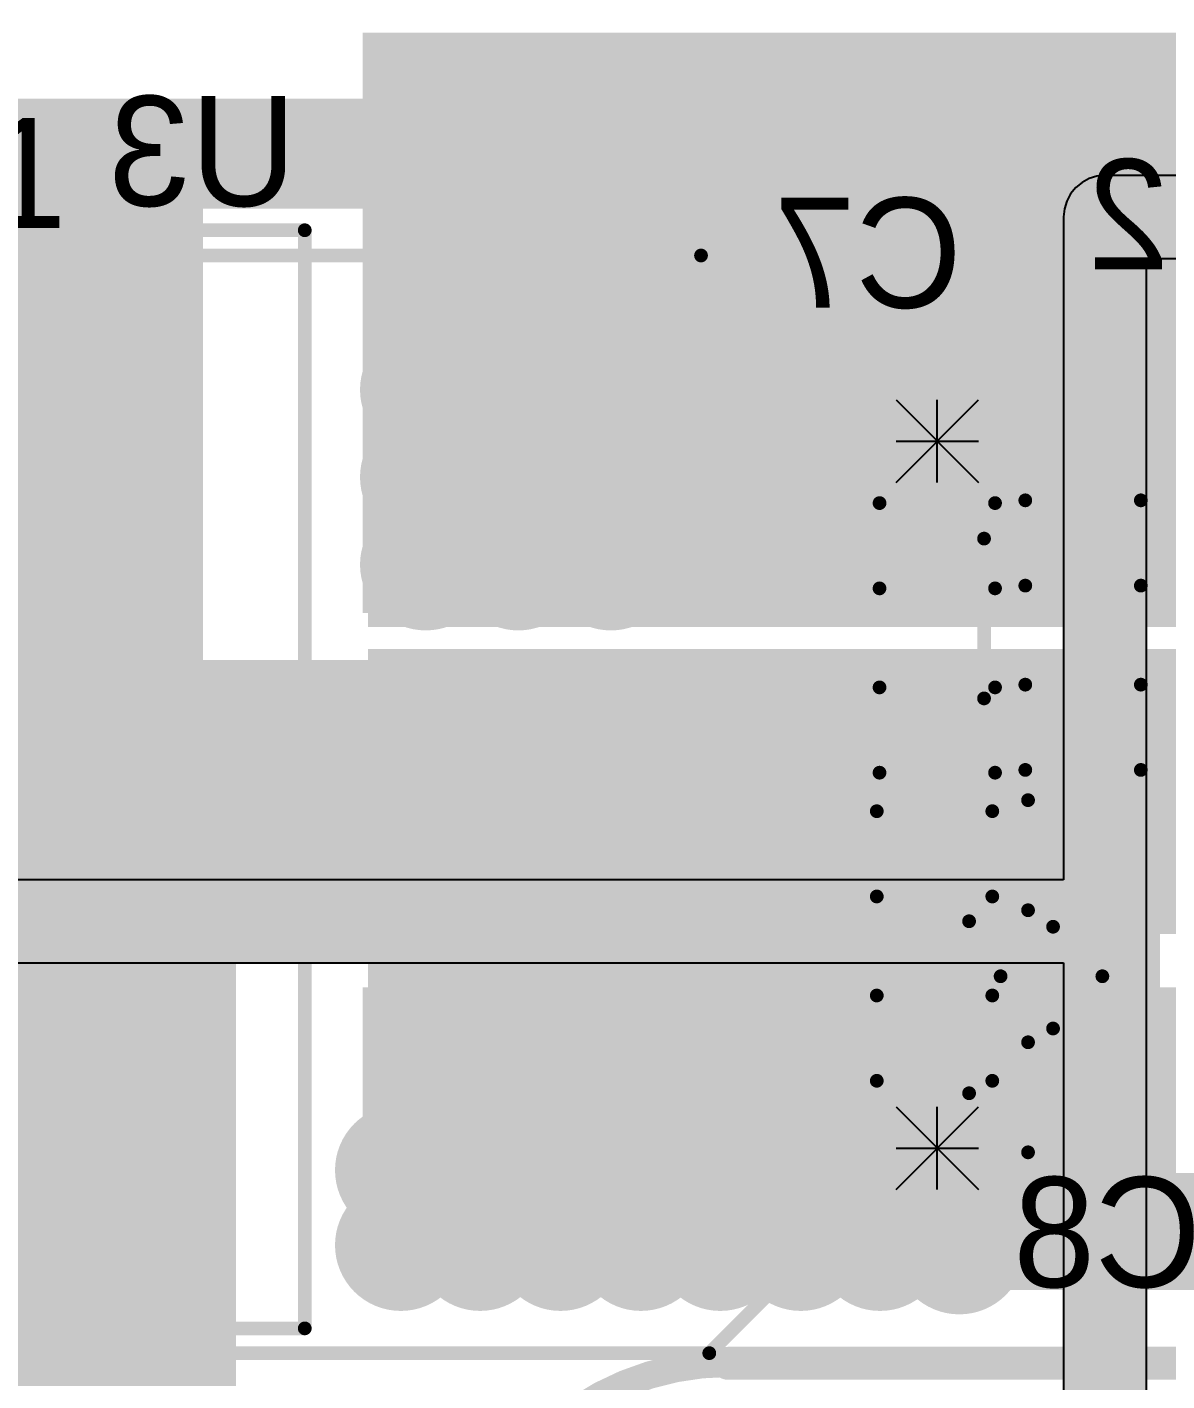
# Model space of a CAD drawing. Header units: millimetres. Extents: x 2.49 to 5.32, y 1.64 to 4.48.
# Drawn here: x 3.44 to 3.8545, y 3.7269 to 4.219 of the extents above; entities that cross this region are included whole.
import ezdxf

# ---------------------------------------------------------------- set-up
doc = ezdxf.new("R2010")
doc.units = ezdxf.units.MM
doc.header["$MEASUREMENT"] = 0
for name, color, linetype in [('BottomLayer', 5, 'Continuous'), ('BottomOverlay', 54, 'Continuous'), ('BottomPaste', 16, 'Continuous'), ('BottomSolder', 6, 'Continuous'), ('InternalPlane1', 76, 'Continuous'), ('InternalPlane2', 16, 'Continuous'), ('Mechanical2', 216, 'Continuous'), ('MultiLayer', 9, 'Continuous'), ('TopLayer', 1, 'Continuous'), ('TopOverlay', 2, 'Continuous'), ('TopPaste', 8, 'Continuous'), ('TopSolder', 216, 'Continuous'), ('ViaHoleLayer', 16, 'Continuous')]:
    doc.layers.add(name, color=color, linetype=linetype)

# ---------------------------------------------------------------- blocks, each defined once
blk = doc.blocks.new('VKME1451J221MV_11')
at = {"layer": 'TopLayer'}
for points in [[(-0.08858, 0.03248), (-0.26574, 0.03248), (-0.08858, -0.03248), (-0.26574, -0.03248)], [(0.26574, 0.03248), (0.08858, 0.03248), (0.26574, -0.03248), (0.08858, -0.03248)]]:
    blk.add_solid(points, dxfattribs=at)
at = {"layer": 'TopOverlay', "const_width": 0.005}
for points in [[(-0.1983, 0.038), (-0.1983, 0.2)], [(-0.1983, 0.2), (0.10309, 0.2)], [(0.10309, 0.2), (0.206, 0.09709)], [(0.206, 0.039), (0.206, 0.09709)], [(-0.20126, -0.199), (-0.20126, -0.039)], [(0.20056, -0.10453), (0.20056, -0.042)], [(0.23109, -0.081), (0.23109, -0.044)], [(0.21202, -0.062), (0.24902, -0.062)], [(0.10609, -0.199), (0.20056, -0.10453)], [(-0.20126, -0.199), (0.10609, -0.199)]]:
    blk.add_lwpolyline(points, dxfattribs=at)
at = {"layer": 'TopOverlay', "const_width": 0.0025}
for points in [[(-0.19955, 0.2, 1), (-0.19705, 0.2, 1)], [(-0.19955, 0.2, 1), (-0.19705, 0.2, 1)], [(0.10184, 0.2, 1), (0.10434, 0.2, 1)], [(0.10184, 0.2, 1), (0.10434, 0.2, 1)], [(0.20475, 0.09709, 1), (0.20725, 0.09709, 1)], [(0.20475, 0.09709, 1), (0.20725, 0.09709, 1)], [(-0.19955, 0.038, 1), (-0.19705, 0.038, 1)], [(0.20475, 0.039, 1), (0.20725, 0.039, 1)], [(-0.20251, -0.039, 1), (-0.20001, -0.039, 1)], [(0.19931, -0.042, 1), (0.20181, -0.042, 1)], [(0.22984, -0.044, 1), (0.23234, -0.044, 1)], [(0.21077, -0.062, 1), (0.21327, -0.062, 1)], [(0.24777, -0.062, 1), (0.25027, -0.062, 1)], [(0.22984, -0.081, 1), (0.23234, -0.081, 1)], [(0.19931, -0.10453, 1), (0.20181, -0.10453, 1)], [(0.19931, -0.10453, 1), (0.20181, -0.10453, 1)], [(-0.20251, -0.199, 1), (-0.20001, -0.199, 1)], [(-0.20251, -0.199, 1), (-0.20001, -0.199, 1)], [(0.10484, -0.199, 1), (0.10734, -0.199, 1)], [(0.10484, -0.199, 1), (0.10734, -0.199, 1)]]:
    blk.add_lwpolyline(points, format="xyb", close=True, dxfattribs=at)
at = {"layer": 'TopPaste'}
for points in [[(-0.08858, 0.03248), (-0.26574, 0.03248), (-0.08858, -0.03248), (-0.26574, -0.03248)], [(0.26574, 0.03248), (0.08858, 0.03248), (0.26574, -0.03248), (0.08858, -0.03248)]]:
    blk.add_solid(points, dxfattribs=at)
at = {"layer": 'TopSolder'}
for points in [[(-0.08458, 0.03648), (-0.26974, 0.03648), (-0.08458, -0.03648), (-0.26974, -0.03648)], [(0.26974, 0.03648), (0.08458, 0.03648), (0.26974, -0.03648), (0.08458, -0.03648)]]:
    blk.add_solid(points, dxfattribs=at)
blk = doc.blocks.new('C__0603_B_33')
at = {"layer": 'BottomLayer'}
for points in [[(-0.015, -0.0175), (-0.015, 0.0175), (-0.045, -0.0175), (-0.045, 0.0175)], [(0.045, -0.0175), (0.045, 0.0175), (0.015, -0.0175), (0.015, 0.0175)]]:
    blk.add_solid(points, dxfattribs=at)
at = {"layer": 'BottomOverlay', "const_width": 0.005}
for points in [[(-0.049, 0.021), (-0.049, -0.021)], [(-0.049, 0.021), (-0.018, 0.021)], [(0.018, 0.021), (0.049, 0.021)], [(0.049, 0.021), (0.049, -0.021)], [(-0.049, -0.021), (-0.018, -0.021)], [(0.018, -0.021), (0.049, -0.021)]]:
    blk.add_lwpolyline(points, dxfattribs=at)
at = {"layer": 'BottomOverlay', "const_width": 0.0025}
for points in [[(-0.05025, 0.021, 1), (-0.04775, 0.021, 1)], [(-0.05025, 0.021, 1), (-0.04775, 0.021, 1)], [(-0.01925, 0.021, 1), (-0.01675, 0.021, 1)], [(0.01675, 0.021, 1), (0.01925, 0.021, 1)], [(0.04775, 0.021, 1), (0.05025, 0.021, 1)], [(0.04775, 0.021, 1), (0.05025, 0.021, 1)], [(-0.05025, -0.021, 1), (-0.04775, -0.021, 1)], [(-0.05025, -0.021, 1), (-0.04775, -0.021, 1)], [(-0.01925, -0.021, 1), (-0.01675, -0.021, 1)], [(0.01675, -0.021, 1), (0.01925, -0.021, 1)], [(0.04775, -0.021, 1), (0.05025, -0.021, 1)], [(0.04775, -0.021, 1), (0.05025, -0.021, 1)]]:
    blk.add_lwpolyline(points, format="xyb", close=True, dxfattribs=at)
at = {"layer": 'BottomPaste'}
for points in [[(-0.015, -0.0175), (-0.015, 0.0175), (-0.045, -0.0175), (-0.045, 0.0175)], [(0.045, -0.0175), (0.045, 0.0175), (0.015, -0.0175), (0.015, 0.0175)]]:
    blk.add_solid(points, dxfattribs=at)
at = {"layer": 'BottomSolder'}
for points in [[(-0.01264, -0.01986), (-0.01264, 0.01986), (-0.04736, -0.01986), (-0.04736, 0.01986)], [(0.04736, -0.01986), (0.04736, 0.01986), (0.01264, -0.01986), (0.01264, 0.01986)]]:
    blk.add_solid(points, dxfattribs=at)
blk = doc.blocks.new('C__0603_B_34')
at = {"layer": 'BottomLayer'}
for points in [[(-0.015, -0.0175), (-0.015, 0.0175), (-0.045, -0.0175), (-0.045, 0.0175)], [(0.045, -0.0175), (0.045, 0.0175), (0.015, -0.0175), (0.015, 0.0175)]]:
    blk.add_solid(points, dxfattribs=at)
at = {"layer": 'BottomOverlay', "const_width": 0.005}
for points in [[(-0.049, -0.021), (-0.049, 0.021)], [(-0.018, 0.021), (-0.049, 0.021)], [(0.049, 0.021), (0.018, 0.021)], [(0.049, -0.021), (0.049, 0.021)], [(-0.018, -0.021), (-0.049, -0.021)], [(0.049, -0.021), (0.018, -0.021)]]:
    blk.add_lwpolyline(points, dxfattribs=at)
at = {"layer": 'BottomOverlay', "const_width": 0.0025}
for points in [[(-0.05025, 0.021, 1), (-0.04775, 0.021, 1)], [(-0.05025, 0.021, 1), (-0.04775, 0.021, 1)], [(-0.01925, 0.021, 1), (-0.01675, 0.021, 1)], [(0.01675, 0.021, 1), (0.01925, 0.021, 1)], [(0.04775, 0.021, 1), (0.05025, 0.021, 1)], [(0.04775, 0.021, 1), (0.05025, 0.021, 1)], [(-0.05025, -0.021, 1), (-0.04775, -0.021, 1)], [(-0.05025, -0.021, 1), (-0.04775, -0.021, 1)], [(-0.01925, -0.021, 1), (-0.01675, -0.021, 1)], [(0.01675, -0.021, 1), (0.01925, -0.021, 1)], [(0.04775, -0.021, 1), (0.05025, -0.021, 1)], [(0.04775, -0.021, 1), (0.05025, -0.021, 1)]]:
    blk.add_lwpolyline(points, format="xyb", close=True, dxfattribs=at)
at = {"layer": 'BottomPaste'}
for points in [[(-0.015, -0.0175), (-0.015, 0.0175), (-0.045, -0.0175), (-0.045, 0.0175)], [(0.045, -0.0175), (0.045, 0.0175), (0.015, -0.0175), (0.015, 0.0175)]]:
    blk.add_solid(points, dxfattribs=at)
at = {"layer": 'BottomSolder'}
for points in [[(-0.01264, -0.01986), (-0.01264, 0.01986), (-0.04736, -0.01986), (-0.04736, 0.01986)], [(0.04736, -0.01986), (0.04736, 0.01986), (0.01264, -0.01986), (0.01264, 0.01986)]]:
    blk.add_solid(points, dxfattribs=at)
blk = doc.blocks.new('TO_263_3_B_37')
at = {"layer": 'BottomLayer'}
for points in [[(-0.34776, 0.16344), (-0.27256, 0.16344), (-0.34776, 0.21207), (-0.27256, 0.21207)], [(-0.34781, -0.16398), (-0.07262, -0.16398), (-0.34781, 0.16398), (-0.07262, 0.16398)], [(0.1677, 0.07894), (0.25274, 0.07894), (0.1677, 0.12106), (0.25274, 0.12106)], [(0.1677, -0.02106), (0.25274, -0.02106), (0.1677, 0.02106), (0.25274, 0.02106)], [(0.1677, -0.12106), (0.25274, -0.12106), (0.1677, -0.07894), (0.25274, -0.07894)], [(-0.34776, -0.21256), (-0.27256, -0.21256), (-0.34776, -0.16393), (-0.27256, -0.16393)]]:
    blk.add_solid(points, dxfattribs=at)
at = {"layer": 'BottomOverlay', "const_width": 0.005}
for points in [[(-0.267, 0.19918), (0.061, 0.19918)], [(0.061, -0.2), (0.061, 0.19918)], [(-0.264, -0.2), (0.061, -0.2)]]:
    blk.add_lwpolyline(points, dxfattribs=at)
at = {"layer": 'BottomOverlay'}
for points, const_width in [([(-0.26825, 0.19918, 1), (-0.26575, 0.19918, 1)], 0.0025), ([(0.05975, 0.19918, 1), (0.06225, 0.19918, 1)], 0.0025), ([(0.05975, 0.19918, 1), (0.06225, 0.19918, 1)], 0.0025), ([(0.21731, 0.148, 1), (0.19469, 0.148, 1)], 0.01), ([(0.19219, 0.148, 1), (0.19719, 0.148, 1)], 0.005), ([(0.21481, 0.148, 1), (0.21981, 0.148, 1)], 0.005), ([(-0.26525, -0.2, 1), (-0.26275, -0.2, 1)], 0.0025), ([(0.05975, -0.2, 1), (0.06225, -0.2, 1)], 0.0025), ([(0.05975, -0.2, 1), (0.06225, -0.2, 1)], 0.0025)]:
    blk.add_lwpolyline(points, format="xyb", close=True, dxfattribs=dict(at, const_width=const_width))
at = {"layer": 'BottomPaste'}
for points in [[(-0.34781, -0.16398), (-0.07262, -0.16398), (-0.34781, 0.16398), (-0.07262, 0.16398)], [(0.1677, 0.07894), (0.25274, 0.07894), (0.1677, 0.12106), (0.25274, 0.12106)], [(0.1677, -0.02106), (0.25274, -0.02106), (0.1677, 0.02106), (0.25274, 0.02106)], [(0.1677, -0.12106), (0.25274, -0.12106), (0.1677, -0.07894), (0.25274, -0.07894)]]:
    blk.add_solid(points, dxfattribs=at)
at = {"layer": 'BottomSolder'}
for points in [[(-0.35181, -0.16798), (-0.06862, -0.16798), (-0.35181, 0.16798), (-0.06862, 0.16798)], [(0.1637, 0.07494), (0.25674, 0.07494), (0.1637, 0.12506), (0.25674, 0.12506)], [(0.1637, -0.02506), (0.25674, -0.02506), (0.1637, 0.02506), (0.25674, 0.02506)], [(0.1637, -0.12506), (0.25674, -0.12506), (0.1637, -0.07494), (0.25674, -0.07494)]]:
    blk.add_solid(points, dxfattribs=at)
blk = doc.blocks.new('C__0805_B_111')
at = {"layer": 'BottomLayer'}
for points in [[(-0.06, -0.03), (-0.02, -0.03), (-0.06, 0.03), (-0.02, 0.03)], [(0.02, -0.03), (0.06, -0.03), (0.02, 0.03), (0.06, 0.03)]]:
    blk.add_solid(points, dxfattribs=at)
at = {"layer": 'BottomOverlay', "const_width": 0.005}
for points in [[(-0.064, 0.034), (-0.064, -0.034)], [(-0.064, 0.034), (-0.024, 0.034)], [(0.024, 0.034), (0.064, 0.034)], [(0.064, 0.034), (0.064, -0.034)], [(-0.064, -0.034), (-0.024, -0.034)], [(0.024, -0.034), (0.064, -0.034)]]:
    blk.add_lwpolyline(points, dxfattribs=at)
at = {"layer": 'BottomOverlay', "const_width": 0.0025}
for points in [[(-0.06525, 0.034, 1), (-0.06275, 0.034, 1)], [(-0.06525, 0.034, 1), (-0.06275, 0.034, 1)], [(-0.02525, 0.034, 1), (-0.02275, 0.034, 1)], [(0.02275, 0.034, 1), (0.02525, 0.034, 1)], [(0.06275, 0.034, 1), (0.06525, 0.034, 1)], [(0.06275, 0.034, 1), (0.06525, 0.034, 1)], [(-0.06525, -0.034, 1), (-0.06275, -0.034, 1)], [(-0.06525, -0.034, 1), (-0.06275, -0.034, 1)], [(-0.02525, -0.034, 1), (-0.02275, -0.034, 1)], [(0.02275, -0.034, 1), (0.02525, -0.034, 1)], [(0.06275, -0.034, 1), (0.06525, -0.034, 1)], [(0.06275, -0.034, 1), (0.06525, -0.034, 1)]]:
    blk.add_lwpolyline(points, format="xyb", close=True, dxfattribs=at)
at = {"layer": 'BottomPaste'}
for points in [[(-0.06, -0.03), (-0.02, -0.03), (-0.06, 0.03), (-0.02, 0.03)], [(0.02, -0.03), (0.06, -0.03), (0.02, 0.03), (0.06, 0.03)]]:
    blk.add_solid(points, dxfattribs=at)
at = {"layer": 'BottomSolder'}
for points in [[(-0.06276, -0.03276), (-0.01724, -0.03276), (-0.06276, 0.03276), (-0.01724, 0.03276)], [(0.01724, -0.03276), (0.06276, -0.03276), (0.01724, 0.03276), (0.06276, 0.03276)]]:
    blk.add_solid(points, dxfattribs=at)
blk = doc.blocks.new('C___0603_B_112')
at = {"layer": 'BottomLayer'}
for points in [[(-0.015, -0.0175), (-0.015, 0.0175), (-0.045, -0.0175), (-0.045, 0.0175)], [(0.045, -0.0175), (0.045, 0.0175), (0.015, -0.0175), (0.015, 0.0175)]]:
    blk.add_solid(points, dxfattribs=at)
at = {"layer": 'BottomOverlay', "const_width": 0.005}
for points in [[(-0.049, -0.021), (-0.049, 0.021)], [(-0.018, 0.021), (-0.049, 0.021)], [(0.049, 0.021), (0.018, 0.021)], [(0.049, -0.021), (0.049, 0.021)], [(-0.018, -0.021), (-0.049, -0.021)], [(0.049, -0.021), (0.018, -0.021)]]:
    blk.add_lwpolyline(points, dxfattribs=at)
at = {"layer": 'BottomOverlay', "const_width": 0.0025}
for points in [[(-0.05025, 0.021, 1), (-0.04775, 0.021, 1)], [(-0.05025, 0.021, 1), (-0.04775, 0.021, 1)], [(-0.01925, 0.021, 1), (-0.01675, 0.021, 1)], [(0.01675, 0.021, 1), (0.01925, 0.021, 1)], [(0.04775, 0.021, 1), (0.05025, 0.021, 1)], [(0.04775, 0.021, 1), (0.05025, 0.021, 1)], [(-0.05025, -0.021, 1), (-0.04775, -0.021, 1)], [(-0.05025, -0.021, 1), (-0.04775, -0.021, 1)], [(-0.01925, -0.021, 1), (-0.01675, -0.021, 1)], [(0.01675, -0.021, 1), (0.01925, -0.021, 1)], [(0.04775, -0.021, 1), (0.05025, -0.021, 1)], [(0.04775, -0.021, 1), (0.05025, -0.021, 1)]]:
    blk.add_lwpolyline(points, format="xyb", close=True, dxfattribs=at)
at = {"layer": 'BottomPaste'}
for points in [[(-0.015, -0.0175), (-0.015, 0.0175), (-0.045, -0.0175), (-0.045, 0.0175)], [(0.045, -0.0175), (0.045, 0.0175), (0.015, -0.0175), (0.015, 0.0175)]]:
    blk.add_solid(points, dxfattribs=at)
at = {"layer": 'BottomSolder'}
for points in [[(-0.01264, -0.01986), (-0.01264, 0.01986), (-0.04736, -0.01986), (-0.04736, 0.01986)], [(0.04736, -0.01986), (0.04736, 0.01986), (0.01264, -0.01986), (0.01264, 0.01986)]]:
    blk.add_solid(points, dxfattribs=at)

msp = doc.modelspace()

# ---------------------------------------------------------------- linework, layer by layer
at = {"layer": 'BottomLayer'}
for points, const_width in [([(3.57909, 4.08721, 1), (3.59091, 4.08721, 1)], 0.01181), ([(3.61276, 4.08721, 1), (3.62457, 4.08721, 1)], 0.01181), ([(3.64643, 4.08721, 1), (3.65824, 4.08721, 1)], 0.01181), ([(3.57909, 4.05542, 1), (3.59091, 4.05542, 1)], 0.01181), ([(3.61276, 4.05542, 1), (3.62457, 4.05542, 1)], 0.01181), ([(3.64643, 4.05542, 1), (3.65824, 4.05542, 1)], 0.01181), ([(3.57909, 4.02362, 1), (3.59091, 4.02362, 1)], 0.01181), ([(3.61276, 4.02362, 1), (3.62457, 4.02362, 1)], 0.01181), ([(3.64643, 4.02362, 1), (3.65824, 4.02362, 1)], 0.01181), ([(3.45009, 3.8035, 1), (3.46191, 3.8035, 1)], 0.01181), ([(3.48189, 3.8035, 1), (3.4937, 3.8035, 1)], 0.01181), ([(3.57001, 3.8035, 1), (3.58182, 3.8035, 1)], 0.01181), ([(3.59884, 3.8035, 1), (3.61066, 3.8035, 1)], 0.01181), ([(3.62809, 3.8035, 1), (3.63991, 3.8035, 1)], 0.01181), ([(3.65734, 3.8035, 1), (3.66916, 3.8035, 1)], 0.01181), ([(3.68618, 3.8035, 1), (3.69799, 3.8035, 1)], 0.01181), ([(3.71543, 3.8035, 1), (3.72724, 3.8035, 1)], 0.01181), ([(3.45009, 3.77625, 1), (3.46191, 3.77625, 1)], 0.01181), ([(3.48189, 3.77625, 1), (3.4937, 3.77625, 1)], 0.01181), ([(3.57001, 3.77625, 1), (3.58182, 3.77625, 1)], 0.01181), ([(3.59884, 3.77625, 1), (3.61066, 3.77625, 1)], 0.01181), ([(3.62809, 3.77625, 1), (3.63991, 3.77625, 1)], 0.01181), ([(3.65734, 3.77625, 1), (3.66916, 3.77625, 1)], 0.01181), ([(3.68618, 3.77625, 1), (3.69799, 3.77625, 1)], 0.01181), ([(3.71543, 3.77625, 1), (3.72724, 3.77625, 1)], 0.01181), ([(3.74426, 3.77625, 1), (3.75607, 3.77625, 1)], 0.01181), ([(3.77309, 3.775, 1), (3.78491, 3.775, 1)], 0.01181), ([(3.45009, 3.74942, 1), (3.46191, 3.74942, 1)], 0.01181), ([(3.48189, 3.74942, 1), (3.4937, 3.74942, 1)], 0.01181), ([(3.692, 3.7333, 1), (3.698, 3.7333, 1)], 0.006), ([(3.6925, 3.7333, 1), (3.6975, 3.7333, 1)], 0.005)]:
    msp.add_lwpolyline(points, format="xyb", close=True, dxfattribs=dict(at, const_width=const_width))
at = {"layer": 'BottomLayer', "const_width": 0.01}
msp.add_lwpolyline([(3.62553, 3.70453, -0.198912), (3.695, 3.7333)], format="xyb", dxfattribs=at)
at = {"layer": 'BottomLayer', "const_width": 0.012}
msp.add_lwpolyline([(3.695, 3.7333), (4.48688, 3.7333)], dxfattribs=at)
at = {"layer": 'BottomLayer'}
for points in [[(3.891, 4.217), (3.562, 4.217), (3.891, 4.006), (3.562, 4.006)], [(3.11, 3.725), (3.504, 3.725), (3.11, 4.161), (3.504, 4.161)], [(3.893, 3.989), (3.447, 3.989), (3.893, 3.88936), (3.447, 3.88936)], [(3.891, 3.87), (3.562, 3.87), (3.891, 3.76), (3.562, 3.76)]]:
    msp.add_solid(points, dxfattribs=at)
at = {"layer": 'BottomOverlay'}
for p, q in [((3.756, 4.08349), (3.78599, 4.0535)), ((3.756, 4.0535), (3.78599, 4.08349)), ((3.771, 4.0535), (3.771, 4.08349)), ((3.756, 4.06849), (3.78599, 4.06849)), ((3.756, 3.82649), (3.78599, 3.7965)), ((3.756, 3.7965), (3.78599, 3.82649)), ((3.771, 3.7965), (3.771, 3.82649)), ((3.756, 3.81149), (3.78599, 3.81149))]:
    msp.add_line(p, q, dxfattribs=at)
at = {"layer": 'BottomOverlay', "const_width": 0.01}
for points in [[(3.7815, 4.1075), (3.831, 4.058)], [(3.831, 4.058), (3.831, 4.074)], [(3.815, 4.058), (3.831, 4.058)]]:
    msp.add_lwpolyline(points, dxfattribs=at)
at = {"layer": 'BottomOverlay', "const_width": 0.005}
for points in [[(3.779, 4.1075, 1), (3.784, 4.1075, 1)], [(3.8285, 4.074, 1), (3.8335, 4.074, 1)], [(3.8125, 4.058, 1), (3.8175, 4.058, 1)], [(3.8285, 4.058, 1), (3.8335, 4.058, 1)], [(3.8285, 4.058, 1), (3.8335, 4.058, 1)], [(3.8285, 4.058, 1), (3.8335, 4.058, 1)]]:
    msp.add_lwpolyline(points, format="xyb", close=True, dxfattribs=at)
at = {"layer": 'BottomSolder', "const_width": 0.01581}
for points in [[(3.57709, 4.08721, 1), (3.59291, 4.08721, 1)], [(3.61076, 4.08721, 1), (3.62657, 4.08721, 1)], [(3.64443, 4.08721, 1), (3.66024, 4.08721, 1)], [(3.57709, 4.05542, 1), (3.59291, 4.05542, 1)], [(3.61076, 4.05542, 1), (3.62657, 4.05542, 1)], [(3.64443, 4.05542, 1), (3.66024, 4.05542, 1)], [(3.57709, 4.02362, 1), (3.59291, 4.02362, 1)], [(3.61076, 4.02362, 1), (3.62657, 4.02362, 1)], [(3.64443, 4.02362, 1), (3.66024, 4.02362, 1)], [(3.41889, 3.8035, 1), (3.4347, 3.8035, 1)], [(3.44809, 3.8035, 1), (3.46391, 3.8035, 1)], [(3.47989, 3.8035, 1), (3.4957, 3.8035, 1)], [(3.56801, 3.8035, 1), (3.58382, 3.8035, 1)], [(3.59684, 3.8035, 1), (3.61266, 3.8035, 1)], [(3.62609, 3.8035, 1), (3.64191, 3.8035, 1)], [(3.65534, 3.8035, 1), (3.67116, 3.8035, 1)], [(3.68418, 3.8035, 1), (3.69999, 3.8035, 1)], [(3.71343, 3.8035, 1), (3.72924, 3.8035, 1)], [(3.41889, 3.77625, 1), (3.4347, 3.77625, 1)], [(3.44809, 3.77625, 1), (3.46391, 3.77625, 1)], [(3.47989, 3.77625, 1), (3.4957, 3.77625, 1)], [(3.56801, 3.77625, 1), (3.58382, 3.77625, 1)], [(3.59684, 3.77625, 1), (3.61266, 3.77625, 1)], [(3.62609, 3.77625, 1), (3.64191, 3.77625, 1)], [(3.65534, 3.77625, 1), (3.67116, 3.77625, 1)], [(3.68418, 3.77625, 1), (3.69999, 3.77625, 1)], [(3.71343, 3.77625, 1), (3.72924, 3.77625, 1)], [(3.74226, 3.77625, 1), (3.75807, 3.77625, 1)], [(3.77109, 3.775, 1), (3.78691, 3.775, 1)], [(3.41889, 3.74942, 1), (3.4347, 3.74942, 1)], [(3.44809, 3.74942, 1), (3.46391, 3.74942, 1)], [(3.47989, 3.74942, 1), (3.4957, 3.74942, 1)]]:
    msp.add_lwpolyline(points, format="xyb", close=True, dxfattribs=at)
at = {"layer": 'InternalPlane1'}
for p, q in [((3.82623, 4.16393), (3.82363, 4.16253)), ((3.82906, 4.16478), (3.82623, 4.16393)), ((3.832, 4.16507), (3.82906, 4.16478)), ((4.683, 4.16507), (3.832, 4.16507)), ((3.82134, 4.16066), (3.81947, 4.15837)), ((3.82363, 4.16253), (3.82134, 4.16066)), ((3.81807, 4.15577), (3.81722, 4.15294)), ((3.81947, 4.15837), (3.81807, 4.15577)), ((3.81722, 4.15294), (3.81693, 4.15)), ((3.81693, 4.15), (3.81693, 3.934)), ((3.84707, 3.934), (3.84707, 4.13493)), ((3.84707, 4.13493), (4.02593, 4.13493)), ((3.81693, 3.934), (3.81693, 3.90907)), ((3.84707, 3.71024), (3.84707, 3.934)), ((3.81693, 3.90907), (2.924, 3.90907)), ((2.93907, 3.87893), (3.81693, 3.87893)), ((3.81693, 3.87893), (3.81693, 3.71007))]:
    msp.add_line(p, q, dxfattribs=at)
at = {"layer": 'InternalPlane1', "const_width": 0.03}
for points in [[(3.832, 4.15), (4.041, 4.15)], [(3.832, 3.934), (3.832, 4.15)], [(3.832, 3.704), (3.832, 3.934)], [(2.924, 3.894), (3.832, 3.894)]]:
    msp.add_lwpolyline(points, dxfattribs=at)
at = {"layer": 'InternalPlane1'}
for points, const_width in [([(3.8245, 4.15, 1), (3.8395, 4.15, 1)], 0.015), ([(3.8245, 4.15, 1), (3.8395, 4.15, 1)], 0.015), ([(3.57305, 4.08721, 1), (3.59695, 4.08721, 1)], 0.02391), ([(3.60671, 4.08721, 1), (3.63062, 4.08721, 1)], 0.02391), ([(3.64038, 4.08721, 1), (3.66429, 4.08721, 1)], 0.02391), ([(3.57305, 4.05542, 1), (3.59695, 4.05542, 1)], 0.02391), ([(3.60671, 4.05542, 1), (3.63062, 4.05542, 1)], 0.02391), ([(3.64038, 4.05542, 1), (3.66429, 4.05542, 1)], 0.02391), ([(3.57305, 4.02362, 1), (3.59695, 4.02362, 1)], 0.02391), ([(3.60671, 4.02362, 1), (3.63062, 4.02362, 1)], 0.02391), ([(3.64038, 4.02362, 1), (3.66429, 4.02362, 1)], 0.02391), ([(3.8245, 3.934, 1), (3.8395, 3.934, 1)], 0.015), ([(3.8245, 3.934, 1), (3.8395, 3.934, 1)], 0.015), ([(3.8245, 3.894, 1), (3.8395, 3.894, 1)], 0.015), ([(3.41484, 3.8035, 1), (3.43874, 3.8035, 1)], 0.02391), ([(3.44405, 3.8035, 1), (3.46795, 3.8035, 1)], 0.02391), ([(3.47584, 3.8035, 1), (3.49974, 3.8035, 1)], 0.02391), ([(3.41484, 3.77625, 1), (3.43874, 3.77625, 1)], 0.02391), ([(3.44405, 3.77625, 1), (3.46795, 3.77625, 1)], 0.02391), ([(3.47584, 3.77625, 1), (3.49974, 3.77625, 1)], 0.02391), ([(3.41484, 3.74942, 1), (3.43874, 3.74942, 1)], 0.02391), ([(3.44405, 3.74942, 1), (3.46795, 3.74942, 1)], 0.02391), ([(3.47584, 3.74942, 1), (3.49974, 3.74942, 1)], 0.02391)]:
    msp.add_lwpolyline(points, format="xyb", close=True, dxfattribs=dict(at, const_width=const_width))
at = {"layer": 'InternalPlane2', "const_width": 0.02391}
for points in [[(3.57305, 4.08721, 1), (3.59695, 4.08721, 1)], [(3.60671, 4.08721, 1), (3.63062, 4.08721, 1)], [(3.64038, 4.08721, 1), (3.66429, 4.08721, 1)], [(3.57305, 4.05542, 1), (3.59695, 4.05542, 1)], [(3.60671, 4.05542, 1), (3.63062, 4.05542, 1)], [(3.64038, 4.05542, 1), (3.66429, 4.05542, 1)], [(3.57305, 4.02362, 1), (3.59695, 4.02362, 1)], [(3.60671, 4.02362, 1), (3.63062, 4.02362, 1)], [(3.64038, 4.02362, 1), (3.66429, 4.02362, 1)], [(3.56396, 3.8035, 1), (3.58787, 3.8035, 1)], [(3.5928, 3.8035, 1), (3.6167, 3.8035, 1)], [(3.62205, 3.8035, 1), (3.64595, 3.8035, 1)], [(3.6513, 3.8035, 1), (3.6752, 3.8035, 1)], [(3.68013, 3.8035, 1), (3.70404, 3.8035, 1)], [(3.70938, 3.8035, 1), (3.73329, 3.8035, 1)], [(3.56396, 3.77625, 1), (3.58787, 3.77625, 1)], [(3.5928, 3.77625, 1), (3.6167, 3.77625, 1)], [(3.62205, 3.77625, 1), (3.64595, 3.77625, 1)], [(3.6513, 3.77625, 1), (3.6752, 3.77625, 1)], [(3.68013, 3.77625, 1), (3.70404, 3.77625, 1)], [(3.70938, 3.77625, 1), (3.73329, 3.77625, 1)], [(3.73821, 3.77625, 1), (3.76212, 3.77625, 1)], [(3.76705, 3.775, 1), (3.79095, 3.775, 1)]]:
    msp.add_lwpolyline(points, format="xyb", close=True, dxfattribs=at)
at = {"layer": 'Mechanical2', "const_width": 0.015}
msp.add_lwpolyline([(5.30364, 3.062, 1), (2.50836, 3.062, 1)], format="xyb", close=True, dxfattribs=at)
at = {"layer": 'MultiLayer', "const_width": 0.01181}
for points in [[(3.57909, 4.08721, 1), (3.59091, 4.08721, 1)], [(3.61276, 4.08721, 1), (3.62457, 4.08721, 1)], [(3.64643, 4.08721, 1), (3.65824, 4.08721, 1)], [(3.57909, 4.05542, 1), (3.59091, 4.05542, 1)], [(3.61276, 4.05542, 1), (3.62457, 4.05542, 1)], [(3.64643, 4.05542, 1), (3.65824, 4.05542, 1)], [(3.57909, 4.02362, 1), (3.59091, 4.02362, 1)], [(3.61276, 4.02362, 1), (3.62457, 4.02362, 1)], [(3.64643, 4.02362, 1), (3.65824, 4.02362, 1)], [(3.45009, 3.8035, 1), (3.46191, 3.8035, 1)], [(3.48189, 3.8035, 1), (3.4937, 3.8035, 1)], [(3.57001, 3.8035, 1), (3.58182, 3.8035, 1)], [(3.59884, 3.8035, 1), (3.61066, 3.8035, 1)], [(3.62809, 3.8035, 1), (3.63991, 3.8035, 1)], [(3.65734, 3.8035, 1), (3.66916, 3.8035, 1)], [(3.68618, 3.8035, 1), (3.69799, 3.8035, 1)], [(3.71543, 3.8035, 1), (3.72724, 3.8035, 1)], [(3.45009, 3.77625, 1), (3.46191, 3.77625, 1)], [(3.48189, 3.77625, 1), (3.4937, 3.77625, 1)], [(3.57001, 3.77625, 1), (3.58182, 3.77625, 1)], [(3.59884, 3.77625, 1), (3.61066, 3.77625, 1)], [(3.62809, 3.77625, 1), (3.63991, 3.77625, 1)], [(3.65734, 3.77625, 1), (3.66916, 3.77625, 1)], [(3.68618, 3.77625, 1), (3.69799, 3.77625, 1)], [(3.71543, 3.77625, 1), (3.72724, 3.77625, 1)], [(3.74426, 3.77625, 1), (3.75607, 3.77625, 1)], [(3.77309, 3.775, 1), (3.78491, 3.775, 1)], [(3.45009, 3.74942, 1), (3.46191, 3.74942, 1)], [(3.48189, 3.74942, 1), (3.4937, 3.74942, 1)]]:
    msp.add_lwpolyline(points, format="xyb", close=True, dxfattribs=at)
at = {"layer": 'TopLayer', "const_width": 0.04}
msp.add_lwpolyline([(3.33318, 4.173), (4.64464, 4.173)], dxfattribs=at)
at = {"layer": 'TopLayer', "const_width": 0.01181}
for points in [[(3.57909, 4.08721, 1), (3.59091, 4.08721, 1)], [(3.61276, 4.08721, 1), (3.62457, 4.08721, 1)], [(3.64643, 4.08721, 1), (3.65824, 4.08721, 1)], [(3.57909, 4.05542, 1), (3.59091, 4.05542, 1)], [(3.61276, 4.05542, 1), (3.62457, 4.05542, 1)], [(3.64643, 4.05542, 1), (3.65824, 4.05542, 1)], [(3.57909, 4.02362, 1), (3.59091, 4.02362, 1)], [(3.61276, 4.02362, 1), (3.62457, 4.02362, 1)], [(3.64643, 4.02362, 1), (3.65824, 4.02362, 1)], [(3.45009, 3.8035, 1), (3.46191, 3.8035, 1)], [(3.48189, 3.8035, 1), (3.4937, 3.8035, 1)], [(3.57001, 3.8035, 1), (3.58182, 3.8035, 1)], [(3.59884, 3.8035, 1), (3.61066, 3.8035, 1)], [(3.62809, 3.8035, 1), (3.63991, 3.8035, 1)], [(3.65734, 3.8035, 1), (3.66916, 3.8035, 1)], [(3.68618, 3.8035, 1), (3.69799, 3.8035, 1)], [(3.71543, 3.8035, 1), (3.72724, 3.8035, 1)], [(3.45009, 3.77625, 1), (3.46191, 3.77625, 1)], [(3.48189, 3.77625, 1), (3.4937, 3.77625, 1)], [(3.57001, 3.77625, 1), (3.58182, 3.77625, 1)], [(3.59884, 3.77625, 1), (3.61066, 3.77625, 1)], [(3.62809, 3.77625, 1), (3.63991, 3.77625, 1)], [(3.65734, 3.77625, 1), (3.66916, 3.77625, 1)], [(3.68618, 3.77625, 1), (3.69799, 3.77625, 1)], [(3.71543, 3.77625, 1), (3.72724, 3.77625, 1)], [(3.74426, 3.77625, 1), (3.75607, 3.77625, 1)], [(3.77309, 3.775, 1), (3.78491, 3.775, 1)], [(3.45009, 3.74942, 1), (3.46191, 3.74942, 1)], [(3.48189, 3.74942, 1), (3.4937, 3.74942, 1)]]:
    msp.add_lwpolyline(points, format="xyb", close=True, dxfattribs=at)
at = {"layer": 'TopLayer'}
for points in [[(3.564, 4.001), (4.309, 4.001), (3.564, 4.135), (4.309, 4.135)], [(3.564, 3.937), (3.971, 3.937), (3.564, 3.993), (3.971, 3.993)], [(3.852, 3.827), (3.852, 3.977), (3.564, 3.827), (3.564, 3.977)], [(3.316, 3.725), (3.516, 3.725), (3.316, 3.969), (3.516, 3.969)]]:
    msp.add_solid(points, dxfattribs=at)
at = {"layer": 'TopSolder', "const_width": 0.01581}
for points in [[(3.57709, 4.08721, 1), (3.59291, 4.08721, 1)], [(3.61076, 4.08721, 1), (3.62657, 4.08721, 1)], [(3.64443, 4.08721, 1), (3.66024, 4.08721, 1)], [(3.57709, 4.05542, 1), (3.59291, 4.05542, 1)], [(3.61076, 4.05542, 1), (3.62657, 4.05542, 1)], [(3.64443, 4.05542, 1), (3.66024, 4.05542, 1)], [(3.57709, 4.02362, 1), (3.59291, 4.02362, 1)], [(3.61076, 4.02362, 1), (3.62657, 4.02362, 1)], [(3.64443, 4.02362, 1), (3.66024, 4.02362, 1)], [(3.41889, 3.8035, 1), (3.4347, 3.8035, 1)], [(3.44809, 3.8035, 1), (3.46391, 3.8035, 1)], [(3.47989, 3.8035, 1), (3.4957, 3.8035, 1)], [(3.56801, 3.8035, 1), (3.58382, 3.8035, 1)], [(3.59684, 3.8035, 1), (3.61266, 3.8035, 1)], [(3.62609, 3.8035, 1), (3.64191, 3.8035, 1)], [(3.65534, 3.8035, 1), (3.67116, 3.8035, 1)], [(3.68418, 3.8035, 1), (3.69999, 3.8035, 1)], [(3.71343, 3.8035, 1), (3.72924, 3.8035, 1)], [(3.41889, 3.77625, 1), (3.4347, 3.77625, 1)], [(3.44809, 3.77625, 1), (3.46391, 3.77625, 1)], [(3.47989, 3.77625, 1), (3.4957, 3.77625, 1)], [(3.56801, 3.77625, 1), (3.58382, 3.77625, 1)], [(3.59684, 3.77625, 1), (3.61266, 3.77625, 1)], [(3.62609, 3.77625, 1), (3.64191, 3.77625, 1)], [(3.65534, 3.77625, 1), (3.67116, 3.77625, 1)], [(3.68418, 3.77625, 1), (3.69999, 3.77625, 1)], [(3.71343, 3.77625, 1), (3.72924, 3.77625, 1)], [(3.74226, 3.77625, 1), (3.75807, 3.77625, 1)], [(3.77109, 3.775, 1), (3.78691, 3.775, 1)], [(3.41889, 3.74942, 1), (3.4347, 3.74942, 1)], [(3.44809, 3.74942, 1), (3.46391, 3.74942, 1)], [(3.47989, 3.74942, 1), (3.4957, 3.74942, 1)]]:
    msp.add_lwpolyline(points, format="xyb", close=True, dxfattribs=at)
at = {"layer": 'ViaHoleLayer', "const_width": 0.00591}
for points in [[(3.58205, 4.08721, 1), (3.58795, 4.08721, 1)], [(3.61571, 4.08721, 1), (3.62162, 4.08721, 1)], [(3.64938, 4.08721, 1), (3.65529, 4.08721, 1)], [(3.58205, 4.05542, 1), (3.58795, 4.05542, 1)], [(3.61571, 4.05542, 1), (3.62162, 4.05542, 1)], [(3.64938, 4.05542, 1), (3.65529, 4.05542, 1)], [(3.58205, 4.02362, 1), (3.58795, 4.02362, 1)], [(3.61571, 4.02362, 1), (3.62162, 4.02362, 1)], [(3.64938, 4.02362, 1), (3.65529, 4.02362, 1)], [(3.45305, 3.8035, 1), (3.45895, 3.8035, 1)], [(3.48484, 3.8035, 1), (3.49074, 3.8035, 1)], [(3.57296, 3.8035, 1), (3.57887, 3.8035, 1)], [(3.6018, 3.8035, 1), (3.6077, 3.8035, 1)], [(3.63105, 3.8035, 1), (3.63695, 3.8035, 1)], [(3.6603, 3.8035, 1), (3.6662, 3.8035, 1)], [(3.68913, 3.8035, 1), (3.69504, 3.8035, 1)], [(3.71838, 3.8035, 1), (3.72429, 3.8035, 1)], [(3.45305, 3.77625, 1), (3.45895, 3.77625, 1)], [(3.48484, 3.77625, 1), (3.49074, 3.77625, 1)], [(3.57296, 3.77625, 1), (3.57887, 3.77625, 1)], [(3.6018, 3.77625, 1), (3.6077, 3.77625, 1)], [(3.63105, 3.77625, 1), (3.63695, 3.77625, 1)], [(3.6603, 3.77625, 1), (3.6662, 3.77625, 1)], [(3.68913, 3.77625, 1), (3.69504, 3.77625, 1)], [(3.71838, 3.77625, 1), (3.72429, 3.77625, 1)], [(3.74721, 3.77625, 1), (3.75312, 3.77625, 1)], [(3.77605, 3.775, 1), (3.78195, 3.775, 1)], [(3.45305, 3.74942, 1), (3.45895, 3.74942, 1)], [(3.48484, 3.74942, 1), (3.49074, 3.74942, 1)]]:
    msp.add_lwpolyline(points, format="xyb", close=True, dxfattribs=at)

# ---------------------------------------------------------------- block references
for name, p, rotation in [('TO_263_3_B_37', (3.48, 3.946), 360), ('VKME1451J221MV_11', (3.582, 3.936), 360), ('C__0603_B_34', (3.771, 3.997), 270), ('C___0603_B_112', (3.824, 3.998), 270), ('C__0805_B_111', (3.838, 3.874), 90), ('C__0603_B_33', (3.77, 3.885), 90)]:
    msp.add_blockref(name, p, dxfattribs=dict(rotation=rotation))

# ---------------------------------------------------------------- texts
at = {"layer": 'BottomOverlay', "text_generation_flag": 2}
for s, p in [('U3', (3.538, 4.154)), ('U2', (3.894, 4.131)), ('C7', (3.78, 4.117)), ('C8', (3.867, 3.761))]:
    msp.add_text(s, height=0.04, dxfattribs=at).set_placement(p)
at = {"layer": 'TopOverlay'}
msp.add_text('C1', height=0.04, dxfattribs=at).set_placement((3.386, 4.146))

doc.saveas('drawing.dxf')
